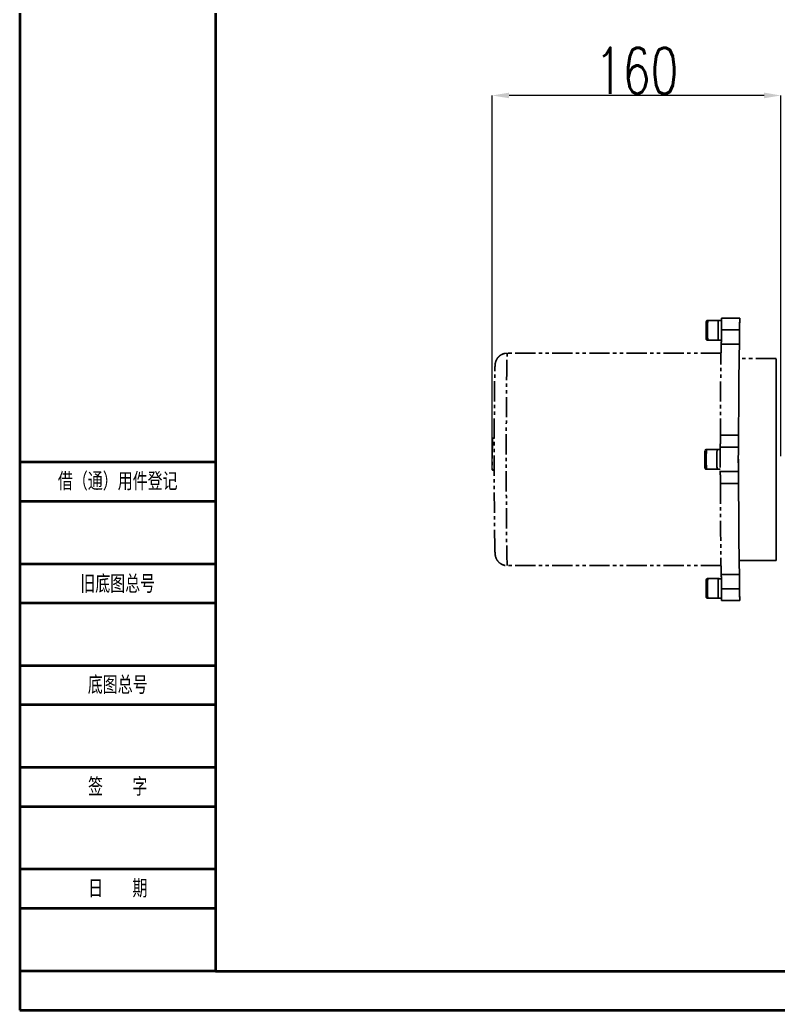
# Model space of a CAD drawing. Header units: millimetres. Extents: x 2448 to 4397, y 790 to 2168.
# Drawn here: x 2448 to 2897, y 790 to 1377 of the extents above; entities that cross this region are included whole.
import ezdxf

# ---------------------------------------------------------------- set-up
doc = ezdxf.new("R2010")
doc.units = ezdxf.units.MM
doc.linetypes.add('双点画线', pattern=[22, 12, -2, 2, -2, 2, -2])
for name, color, linetype, lineweight in [('AM_BOR', 7, 'Continuous', 50), ('文字', 7, 'Continuous', 13), ('标注', 3, 'Continuous', 13), ('粗实线', 7, 'Continuous', 40)]:
    doc.layers.add(name, color=color, linetype=linetype, lineweight=lineweight)
doc.styles.add('SLDTEXTSTYLE1', font='txt.shx', dxfattribs={"width": 0.7, "bigfont": 'gbcbig.shx'})
doc.styles.add('标注', font='txt.shx', dxfattribs={"width": 0.7, "height": 3.5})
doc.dimstyles.new('SLDDIMSTYLE12$0', dxfattribs={"dimtxt": 12, "dimasz": 10, "dimexe": 0, "dimexo": 0.0625, "dimgap": 0.875, "dimtad": 1, "dimdec": 1, "dimlfac": 1.8, "dimrnd": 1e-09, "dimzin": 12, "dimdsep": 46, "dimtxsty": 'SLDTEXTSTYLE1', "dimcen": 0.09, "dimdle": 8.16, "dimclrd": 3, "dimclre": 3, "dimadec": 0, "dimazin": 3, "dimtfac": 1, "dimtdec": 1, "dimtofl": 0, "dimtmove": 0, "dimatfit": 3, "dimfxl": 0, "dimfrac": 2, "dimtolj": 1, "dimlwd": 5, "dimlwe": 5, "dimarcsym": 0})

# ---------------------------------------------------------------- blocks, each defined once
blk = doc.blocks.new('*D58')
at = {"layer": 'Defpoints', "color": 0, "transparency": 16777216}
for p in [(2727.87, 1332.44), (2898.9, 1118.46), (2727.87, 1110.56)]:
    blk.add_point(p, dxfattribs=at)
at = {"layer": '标注', "color": 3, "linetype": 'Continuous', "lineweight": 5, "transparency": 16777216}
for p, q in [((2727.87, 1110.62), (2727.87, 1332.44)), ((2888.9, 1332.44), (2737.87, 1332.44))]:
    blk.add_line(p, q, dxfattribs=at)
at = {"layer": '标注', "color": 3, "lineweight": 5, "transparency": 16777216}
blk.add_line((2898.9, 1118.53), (2898.9, 1332.44), dxfattribs=at)
at = {"layer": '标注', "color": 3, "transparency": 16777216}
for points in [[(2737.87, 1334.11), (2737.87, 1330.78), (2727.87, 1332.44)], [(2888.9, 1334.11), (2888.9, 1330.78), (2898.9, 1332.44)]]:
    blk.add_solid(points, dxfattribs=at)
at = {"layer": '标注', "color": 0, "transparency": 16777216, "insert": (2813.38, 1347.03), "char_height": 12, "attachment_point": 5, "style": 'SLDTEXTSTYLE1'}
blk.add_mtext('\\A1;{\\H2.28571x;160}', dxfattribs=at)
blk = doc.blocks.new('rA3')
at = {"layer": '粗实线'}
for p, q in [((333.38, 421.26), (333.38, 124.26)), ((358.38, 416.26), (358.38, 129.26)), ((358.38, 194.26), (333.38, 194.26)), ((358.38, 189.26), (333.38, 189.26)), ((358.38, 181.26), (333.38, 181.26)), ((358.38, 176.26), (333.38, 176.26)), ((358.38, 168.26), (333.38, 168.26)), ((358.38, 163.26), (333.38, 163.26)), ((358.38, 155.26), (333.38, 155.26)), ((358.38, 150.26), (333.38, 150.26)), ((358.38, 142.26), (333.38, 142.26)), ((358.38, 137.26), (333.38, 137.26)), ((358.38, 129.26), (333.38, 129.26)), ((358.38, 129.26), (748.38, 129.26)), ((333.38, 124.26), (753.38, 124.26))]:
    blk.add_line(p, q, dxfattribs=at)
at = {"layer": '文字', "char_height": 2, "width": 25, "attachment_point": 5, "style": '标注'}
for s, insert in [('{\\fSimSun|b0|i0|c134|p54;借（通）用件登记}', (345.88, 191.76)), ('{\\fSimSun|b0|i0|c134|p54;旧底图总号}', (345.88, 178.67)), ('{\\fSimSun|b0|i0|c134|p54;底图总号}', (345.88, 165.76)), ('{\\fSimSun|b0|i0|c134|p54;签}   {\\fSimSun|b0|i0|c134|p54;字}', (345.88, 152.76)), ('{\\fSimSun|b0|i0|c134|p54;日}   {\\fSimSun|b0|i0|c134|p54;期}', (345.88, 139.76))]:
    blk.add_mtext(s, dxfattribs=dict(at, insert=insert))

msp = doc.modelspace()

# ---------------------------------------------------------------- linework, layer by layer
at = {"color": 7, "linetype": '双点画线', "lineweight": 25}
for p, q in [((2861.794, 1199.038), (2855.494, 1199.038)), ((2863.641, 1198.984), (2861.794, 1198.984)), ((2863.684, 1200.388), (2874.483, 1200.388)), ((2863.612, 1193.44), (2874.412, 1193.44)), ((2855.494, 1187.338), (2861.794, 1187.338)), ((2863.542, 1184.948), (2874.341, 1184.948)), ((2863.387, 1179.688), (2736.79, 1179.686)), ((2895.953, 1176.547), (2874.128, 1176.547)), ((2727.928, 1129.221), (2727.869, 1110.561)), ((2727.928, 1129.221), (2729.051, 1129.221)), ((2863.007, 1131.028), (2873.806, 1131.028)), ((2861.035, 1122.538), (2854.735, 1122.538)), ((2862.882, 1122.484), (2861.035, 1122.484)), ((2862.922, 1123.883), (2873.709, 1123.883)), ((2727.869, 1110.561), (2727.904, 1110.561)), ((2727.869, 1110.561), (2729.041, 1110.561)), ((2727.904, 1110.561), (2729.041, 1110.561)), ((2728.064, 1110.561), (2728.064, 1110.351)), ((2728.064, 1110.351), (2729.041, 1110.351)), ((2728.064, 1110.351), (2728.091, 1110.351)), ((2728.091, 1110.351), (2729.041, 1110.351)), ((2854.735, 1110.838), (2861.035, 1110.838)), ((2861.035, 1110.892), (2862.883, 1110.892)), ((2862.923, 1109.492), (2873.722, 1109.492)), ((2863.007, 1102.348), (2873.807, 1102.348)), ((2863.389, 1053.688), (2736.792, 1053.686)), ((2861.796, 1046.038), (2855.497, 1046.038)), ((2861.796, 1045.984), (2861.796, 1045.881)), ((2863.544, 1048.428), (2874.343, 1048.428)), ((2863.615, 1039.935), (2874.413, 1039.936)), ((2855.497, 1034.338), (2861.796, 1034.338)), ((2861.796, 1034.392), (2863.644, 1034.392)), ((2863.686, 1032.988), (2874.486, 1032.988))]:
    msp.add_line(p, q, dxfattribs=at)
at = {"color": 7, "linetype": 'Continuous', "lineweight": 25}
for p, q in [((2895.953, 1176.251), (2895.953, 1056.829)), ((2895.953, 1056.829), (2874.13, 1056.829))]:
    msp.add_line(p, q, dxfattribs=at)
at = {"color": 7, "linetype": '双点画线', "lineweight": 25, "flags": 128}
for points in [[(2861.802, 1198.984), (2861.79, 1199.028), (2861.777, 1198.792), (2861.765, 1198.254), (2861.754, 1197.443), (2861.745, 1196.402), (2861.739, 1195.189), (2861.736, 1193.867), (2861.736, 1192.509), (2861.739, 1191.187), (2861.745, 1189.973), (2861.754, 1188.933), (2861.765, 1188.121), (2861.777, 1187.583), (2861.791, 1187.348), (2861.802, 1187.392)], [(2863.542, 1184.948), (2863.496, 1183.815), (2863.451, 1182.371), (2863.407, 1180.624), (2863.365, 1178.581), (2863.324, 1176.251), (2863.284, 1173.646), (2863.247, 1170.777), (2863.211, 1167.657), (2863.178, 1164.302), (2863.147, 1160.727), (2863.118, 1156.948), (2863.093, 1152.982), (2863.07, 1148.849), (2863.049, 1144.566), (2863.032, 1140.155), (2863.018, 1135.635), (2863.007, 1131.028)], [(2873.806, 1131.174), (2873.818, 1135.779), (2873.832, 1140.296), (2873.849, 1144.703), (2873.87, 1148.981), (2873.893, 1153.11), (2873.919, 1157.07), (2873.947, 1160.843), (2873.978, 1164.411), (2874.012, 1167.759), (2874.047, 1170.871), (2874.085, 1173.732), (2874.124, 1176.329), (2874.165, 1178.649), (2874.208, 1180.684), (2874.252, 1182.422), (2874.297, 1183.855), (2874.342, 1184.978)], [(2874.341, 1184.948), (2874.295, 1183.815), (2874.25, 1182.372), (2874.207, 1180.624), (2874.164, 1178.581), (2874.123, 1176.251), (2874.084, 1173.646), (2874.046, 1170.777), (2874.011, 1167.658), (2873.977, 1164.303), (2873.946, 1160.727), (2873.918, 1156.948), (2873.892, 1152.982), (2873.869, 1148.849), (2873.849, 1144.567), (2873.832, 1140.155), (2873.817, 1135.635), (2873.806, 1131.028)], [(2736.79, 1179.686), (2735.386, 1179.547), (2735.25, 1179.519)], [(2736.792, 1053.686), (2736.748, 1053.846), (2736.703, 1054.327), (2736.659, 1055.126), (2736.616, 1056.238), (2736.574, 1057.658), (2736.532, 1059.379), (2736.492, 1061.392), (2736.454, 1063.687), (2736.417, 1066.252), (2736.382, 1069.074), (2736.349, 1072.138), (2736.319, 1075.43), (2736.291, 1078.931), (2736.265, 1082.625), (2736.242, 1086.493), (2736.222, 1090.515), (2736.205, 1094.67), (2736.191, 1098.937), (2736.18, 1103.294), (2736.172, 1107.72), (2736.167, 1112.191), (2736.165, 1116.686), (2736.167, 1121.18), (2736.172, 1125.652), (2736.179, 1130.077), (2736.19, 1134.435), (2736.204, 1138.702), (2736.222, 1142.857), (2736.241, 1146.878), (2736.264, 1150.746), (2736.29, 1154.44), (2736.318, 1157.942), (2736.348, 1161.233), (2736.381, 1164.298), (2736.415, 1167.12), (2736.452, 1169.685), (2736.49, 1171.98), (2736.53, 1173.993), (2736.572, 1175.714), (2736.614, 1177.134), (2736.657, 1178.246), (2736.701, 1179.045), (2736.746, 1179.525), (2736.79, 1179.686)], [(2729.44, 1063.025), (2729.425, 1063.486), (2729.385, 1064.931), (2729.346, 1066.68), (2729.309, 1068.722), (2729.273, 1071.045), (2729.24, 1073.637), (2729.208, 1076.481), (2729.178, 1079.56), (2729.151, 1082.858), (2729.127, 1086.355), (2729.105, 1090.029), (2729.086, 1093.86), (2729.07, 1097.824), (2729.057, 1101.9), (2729.048, 1106.062), (2729.041, 1110.286), (2729.038, 1114.548), (2729.038, 1118.823), (2729.041, 1123.085), (2729.047, 1127.309), (2729.057, 1131.472), (2729.07, 1135.547), (2729.085, 1139.512), (2729.104, 1143.342), (2729.126, 1147.017), (2729.15, 1150.513), (2729.177, 1153.811), (2729.207, 1156.891), (2729.238, 1159.735), (2729.272, 1162.326), (2729.308, 1164.65), (2729.345, 1166.692), (2729.384, 1168.44), (2729.424, 1169.885), (2729.445, 1170.527)], [(2861.043, 1122.484), (2861.035, 1122.538), (2861.022, 1122.38), (2861.009, 1121.915), (2860.998, 1121.169), (2860.988, 1120.181), (2860.982, 1119.005), (2860.978, 1117.704), (2860.977, 1116.348), (2860.979, 1115.01), (2860.985, 1113.763), (2860.993, 1112.673), (2861.003, 1111.8), (2861.015, 1111.191), (2861.028, 1110.877), (2861.042, 1110.877), (2861.043, 1110.892)], [(2863.007, 1102.348), (2863.018, 1097.74), (2863.033, 1093.22), (2863.05, 1088.809), (2863.071, 1084.527), (2863.094, 1080.393), (2863.12, 1076.428), (2863.148, 1072.649), (2863.179, 1069.073), (2863.213, 1065.718), (2863.248, 1062.599), (2863.286, 1059.73), (2863.325, 1057.125), (2863.366, 1054.795), (2863.409, 1052.751), (2863.453, 1051.004), (2863.498, 1049.561), (2863.544, 1048.428)], [(2874.342, 1048.459), (2874.296, 1049.601), (2874.251, 1051.055), (2874.207, 1052.811), (2874.165, 1054.864), (2874.124, 1057.202), (2874.084, 1059.816), (2874.047, 1062.693), (2874.011, 1065.82), (2873.978, 1069.182), (2873.947, 1072.764), (2873.918, 1076.55), (2873.893, 1080.521), (2873.869, 1084.659), (2873.849, 1088.946), (2873.832, 1093.361), (2873.817, 1097.884), (2873.806, 1102.494)], [(2873.807, 1102.348), (2873.818, 1097.741), (2873.832, 1093.221), (2873.85, 1088.809), (2873.87, 1084.527), (2873.893, 1080.394), (2873.919, 1076.428), (2873.948, 1072.649), (2873.979, 1069.073), (2874.012, 1065.718), (2874.048, 1062.599), (2874.085, 1059.73), (2874.125, 1057.125), (2874.166, 1054.795), (2874.209, 1052.752), (2874.252, 1051.004), (2874.297, 1049.561), (2874.343, 1048.428)], [(2861.804, 1045.984), (2861.8, 1046.028), (2861.786, 1045.949), (2861.773, 1045.559), (2861.762, 1044.88), (2861.752, 1043.948), (2861.744, 1042.813), (2861.74, 1041.537), (2861.738, 1040.188)], [(2861.738, 1040.188), (2861.74, 1038.839), (2861.744, 1037.562), (2861.752, 1036.427), (2861.762, 1035.495), (2861.773, 1034.816), (2861.786, 1034.427), (2861.8, 1034.348), (2861.804, 1034.392)]]:
    msp.add_lwpolyline(points, dxfattribs=at)
at = {"color": 7, "linetype": '双点画线', "lineweight": 25}
for centre, radius, start, end in [((3065.568, 1193.211), 211.034, 178.664128, 181.349666), ((3069.343, 1193.191), 213.928, 178.433923, 181.567888), ((3073.552, 1193.191), 211.837, 178.433058, 181.568752), ((3036.323, 1195.14), 172.719, 178.258823, 180.563825), ((3047.123, 1195.14), 172.719, 178.258823, 180.563825), ((3072.31, 1194.884), 197.902, 178.406455, 180.413668), ((2533.53, 1191.947), 330.086, 358.784915, 0.259089), ((2544.329, 1191.948), 330.086, 358.784915, 0.259089), ((2546.33, 1191.966), 328.087, 358.779678, 0.260162), ((2681.471, 1129.596), 181.541, 358.196692, 0.451756), ((2693.913, 1129.741), 179.899, 358.186353, 0.456207), ((3059.879, 1116.646), 206.104, 178.612361, 181.363327), ((3069.675, 1116.691), 215.02, 178.441877, 181.559934), ((3071.243, 1116.691), 210.288, 178.421504, 181.580307), ((3150.724, 1116.692), 287.892, 178.568704, 181.433107), ((3161.521, 1116.85), 287.889, 178.567474, 181.431902), ((3098.142, 1115.265), 224.495, 179.614035, 181.473498), ((2681.472, 1103.774), 181.541, 359.550055, 1.805118), ((2690.623, 1103.919), 183.188, 359.554431, 1.794885), ((2692.271, 1103.774), 181.541, 359.550055, 1.805118), ((3019.53, 1041.485), 164.096, 178.41024, 180.453034), ((3113.657, 1040.378), 251.932, 178.748488, 181.361467), ((2533.532, 1041.418), 330.086, 359.742722, 1.216895), ((2542.329, 1041.436), 332.087, 359.743774, 1.211694), ((2544.332, 1041.418), 330.086, 359.742722, 1.216895), ((3075.842, 1040.992), 221.296, 179.012934, 180.208366), ((3245.718, 1040.017), 391.17, 179.975058, 180.440812), ((2974.648, 1038.449), 119.222, 179.164266, 181.976081), ((3010.711, 1037.977), 147.109, 179.237314, 181.943659), ((3022.234, 1037.989), 147.834, 179.239706, 181.938747), ((3021.511, 1037.977), 147.109, 179.237314, 181.943659)]:
    msp.add_arc(centre, radius, start, end, dxfattribs=at)
for centre, major_axis, ratio, start_param, end_param in [((2861.794, 1193.188), (9.981, 0), 0.5807102, 4.712389, 4.9017856), ((2863.684, 1193.188), (9.981, 0), 0.5807102, 4.6175706, 4.712389), ((2863.686, 1040.188), (10.096, 0), 0.5740854, 1.5707964, 1.760193), ((2861.796, 1040.188), (10.096, 0), 0.5740854, 1.477063, 1.5707964)]:
    msp.add_ellipse(centre, major_axis=major_axis, ratio=ratio, start_param=start_param, end_param=end_param, dxfattribs=at)
for points, knots in [([(2855.49, 1199.029), (2855.39, 1199.022), (2855.198, 1199.01), (2854.962, 1198.876), (2854.795, 1198.718), (2854.692, 1198.558), (2854.637, 1198.423), (2854.614, 1198.334), (2854.609, 1198.304), (2854.607, 1198.293)], [0, 0, 0, 0, 0.2265828, 0.4331951, 0.604632, 0.7499542, 0.8681979, 0.9539589, 1, 1, 1, 1]), ([(2854.632, 1187.98), (2854.645, 1187.941), (2854.681, 1187.835), (2854.803, 1187.641), (2855.017, 1187.457), (2855.267, 1187.344), (2855.433, 1187.35), (2855.493, 1187.352)], [0, 0, 0, 0, 0.1196884, 0.3227377, 0.5748445, 0.8451743, 1, 1, 1, 1]), ([(2735.251, 1179.512), (2734.851, 1179.406), (2734.051, 1179.195), (2732.971, 1178.626), (2732.035, 1177.934), (2731.277, 1177.159), (2730.691, 1176.358), (2730.27, 1175.586), (2729.989, 1174.899), (2729.813, 1174.326), (2729.707, 1173.868), (2729.64, 1173.487), (2729.592, 1173.136), (2729.552, 1172.748), (2729.512, 1172.189), (2729.478, 1171.568), (2729.457, 1170.957), (2729.45, 1170.764)], [0, 0, 0, 0, 0.05788, 0.1159015, 0.1703726, 0.2214006, 0.2687805, 0.3118611, 0.349921, 0.3844073, 0.4197312, 0.4600448, 0.5116915, 0.5850239, 0.7030023, 0.9064052, 1, 1, 1, 1]), ([(2854.735, 1122.538), (2854.617, 1122.524), (2854.412, 1122.501), (2854.171, 1122.352), (2854.015, 1122.191), (2853.922, 1122.036), (2853.878, 1121.921), (2853.867, 1121.876), (2853.865, 1121.868)], [0, 0, 0, 0, 0.2917635, 0.5091932, 0.6913411, 0.8453315, 0.9687801, 1, 1, 1, 1]), ([(2853.886, 1111.444), (2853.891, 1111.428), (2853.917, 1111.348), (2854.019, 1111.172), (2854.22, 1110.982), (2854.476, 1110.853), (2854.656, 1110.851), (2854.732, 1110.85)], [0, 0, 0, 0, 0.0521779, 0.2625576, 0.5212588, 0.7985888, 1, 1, 1, 1]), ([(2729.445, 1062.796), (2729.449, 1062.674), (2729.467, 1062.119), (2729.504, 1061.363), (2729.543, 1060.716), (2729.603, 1060.16), (2729.656, 1059.785), (2729.745, 1059.329), (2729.892, 1058.768), (2730.15, 1058.052), (2730.564, 1057.219), (2731.177, 1056.327), (2732, 1055.463), (2733.017, 1054.708), (2734.197, 1054.128), (2735.476, 1053.755), (2736.358, 1053.709), (2736.792, 1053.686)], [0, 0, 0, 0, 0.0503805, 0.2276771, 0.4189116, 0.4803745, 0.5309434, 0.5672575, 0.6024213, 0.6380334, 0.6796683, 0.7271535, 0.7781388, 0.8320577, 0.8879252, 0.944862, 1, 1, 1, 1]), ([(2855.498, 1046.023), (2855.449, 1046.026), (2855.298, 1046.037), (2855.075, 1045.946), (2854.871, 1045.798), (2854.738, 1045.635), (2854.661, 1045.485), (2854.624, 1045.368), (2854.608, 1045.292), (2854.599, 1045.235), (2854.592, 1045.164), (2854.586, 1045.069), (2854.582, 1044.908), (2854.579, 1044.804)], [0, 0, 0, 0, 0.05018407, 0.15471291, 0.23911203, 0.31055336, 0.3703637, 0.41638531, 0.45046817, 0.48746847, 0.54925755, 0.71314943, 1, 1, 1, 1]), ([(2854.559, 1037.024), (2854.561, 1036.834), (2854.565, 1036.334), (2854.574, 1035.753), (2854.584, 1035.377), (2854.591, 1035.231), (2854.599, 1035.147), (2854.611, 1035.063), (2854.647, 1034.925), (2854.729, 1034.748), (2854.891, 1034.552), (2855.136, 1034.4), (2855.359, 1034.323), (2855.483, 1034.343), (2855.501, 1034.346)], [0, 0, 0, 0, 0.1357118, 0.3560255, 0.5777425, 0.6922907, 0.7358045, 0.7673626, 0.7910308, 0.8300708, 0.876137, 0.9304871, 0.9902197, 1, 1, 1, 1])]:
    msp.add_open_spline(points, degree=3, knots=knots, dxfattribs=at)

# ---------------------------------------------------------------- block references
at = {"layer": 'AM_BOR', "xscale": 4.640625, "yscale": 4.640625, "zscale": 4.640625}
msp.add_blockref('rA3', (900.889, 213.5), dxfattribs=at)

# ---------------------------------------------------------------- dimensions: what is measured, and where the dimension line sits
at = {"layer": '标注'}
dim = msp.add_linear_dim(base=(2727.869, 1332.443), p1=(2898.899, 1118.465), p2=(2727.869, 1110.561), text='{\\H2.28571x;160}', dimstyle='SLDDIMSTYLE12$0', override={"dimtdec": 3, "dimtzin": 0}, dxfattribs=at)
dim.commit()
dim.dimension.update_dxf_attribs({"geometry": '*D58', "text_midpoint": (2813.384, 1332.443), "dimtype": 160})

doc.saveas('drawing.dxf')
